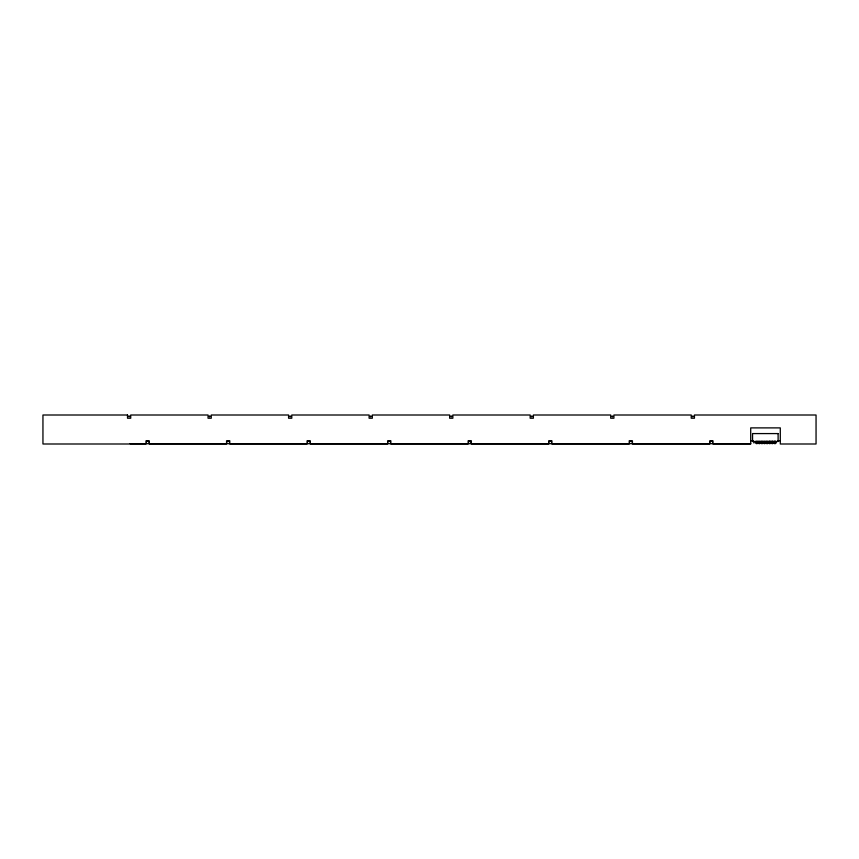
<?xml version="1.0" encoding="UTF-8"?>
<svg xmlns="http://www.w3.org/2000/svg" width="859" height="859" viewBox="0 0 859 859"><rect width="100%" height="100%" fill="white"/><g stroke="black" fill="none" stroke-linecap="round" stroke-linejoin="round"><path stroke-width="1.29" d="M129.118 416.293L129.118 416.926M209.65 416.293L209.65 416.926M290.181 416.293L290.181 416.926M370.712 416.293L370.712 416.926M451.243 416.293L451.243 416.926M531.775 416.293L531.775 416.926M612.306 416.293L612.306 416.926M692.837 416.293L692.837 416.926M128.474 416.228L129.763 416.228M209.005 416.228L210.294 416.228M289.537 416.282L290.825 416.282M370.068 416.282L371.356 416.282M450.599 416.239L451.888 416.239M531.13 416.293L532.419 416.293M611.662 416.293L612.95 416.293M692.193 416.293L693.481 416.293M750.712 440.774L753.289 440.774M777.717 440.774L780.294 440.774M130.074 443.673L750.712 443.673M753.934 441.741L753.934 443.029M307.458 442.052A1.288 1.288 0 0 1 309.949 442.052M146.395 442.052A1.288 1.288 0 0 1 148.886 442.052M629.583 442.052A1.288 1.288 0 0 1 632.074 442.052M756.307 441.182A1.288 1.288 0 0 0 755.49 442.181L755.48 442.514A1.288 1.288 0 0 0 758.035 442.589L758.046 442.256A1.288 1.288 0 0 0 757.284 441.215M758.894 441.182A1.288 1.288 0 0 0 758.078 442.181L758.067 442.514A1.288 1.288 0 0 0 760.623 442.589L760.677 442.181A1.288 1.288 0 0 1 761.493 441.182M759.882 441.215A1.288 1.288 0 0 1 760.634 442.256M760.666 442.514A1.288 1.288 0 0 0 763.221 442.589L763.264 442.181A1.288 1.288 0 0 1 764.081 441.182M762.47 441.215A1.288 1.288 0 0 1 763.232 442.256M763.254 442.514A1.288 1.288 0 0 0 765.809 442.589L765.863 442.181A1.288 1.288 0 0 1 766.679 441.182M765.068 441.215A1.288 1.288 0 0 1 765.82 442.256M765.852 442.514A1.288 1.288 0 0 0 768.408 442.589L768.451 442.181A1.288 1.288 0 0 1 771.006 442.256M767.656 441.215A1.288 1.288 0 0 1 768.418 442.256M768.44 442.514A1.288 1.288 0 0 0 770.995 442.589L771.049 442.181A1.288 1.288 0 0 1 773.605 442.256M771.038 442.514A1.288 1.288 0 0 0 773.594 442.589L773.637 442.181A1.288 1.288 0 0 1 776.192 442.256L776.182 442.589A1.288 1.288 0 0 1 773.626 442.514M710.114 442.052A1.288 1.288 0 0 1 712.605 442.052M226.926 442.052A1.288 1.288 0 0 1 229.417 442.052M549.051 442.052A1.288 1.288 0 0 1 551.542 442.052M387.989 442.052A1.288 1.288 0 0 1 390.48 442.052M756.135 442.213C756.929 444.683 758.046 440.484 756.135 442.213M758.733 442.213C759.517 444.683 760.644 440.484 758.733 442.213M761.321 442.213C762.116 444.683 763.232 440.484 761.321 442.213M763.919 442.213C764.703 444.683 765.831 440.484 763.919 442.213M766.507 442.213C767.302 444.683 768.418 440.484 766.507 442.213M769.106 442.213C769.889 444.683 771.017 440.484 769.106 442.213M771.693 442.213C772.488 444.683 773.605 440.484 771.693 442.213M774.292 442.213C775.076 444.683 776.203 440.484 774.292 442.213M127.508 415.004L42.95 415.004L42.95 443.996L146.03 443.996L146.03 440.774L149.251 440.774L149.251 443.996L226.561 443.996L226.561 440.774L229.782 440.774L229.782 443.996L307.092 443.996L307.092 440.774L310.314 440.774L310.282 443.996L387.624 443.996L387.624 440.774L390.845 440.774L390.845 443.996L468.155 443.996L468.155 440.774L471.376 440.774L471.344 443.996L548.686 443.996L548.686 440.774L551.908 440.774L551.908 443.996L629.217 443.996L629.217 440.774L632.439 440.774L632.439 443.996L709.749 443.996L709.749 440.774L712.97 440.774L712.97 443.996L750.712 443.996L750.712 427.889L780.294 427.889L780.294 443.996L816.05 443.996L816.05 415.004L694.448 415.004L694.448 418.226L691.227 418.226L691.227 415.004L613.917 415.004L613.917 418.226L610.695 418.226L610.695 415.004L533.385 415.004L533.385 418.226L530.164 418.226L530.164 415.004L452.854 415.004L452.854 418.226L449.633 418.226L449.633 415.004L372.323 415.004L372.323 418.226L369.102 418.226L369.102 415.004L291.792 415.004L291.792 418.226L288.57 418.226L288.57 415.004L211.26 415.004L211.26 418.226L208.039 418.226L208.039 415.004L130.729 415.004L130.729 418.226L127.508 418.226L127.508 415.004M778.114 433.58L752.559 433.58L752.559 441.505L778.114 441.505L778.114 433.58M471.011 442.052A1.288 1.288 0 0 0 468.52 442.052A1.288 1.288 0 0 1 471.011 442.052"/></g></svg>
